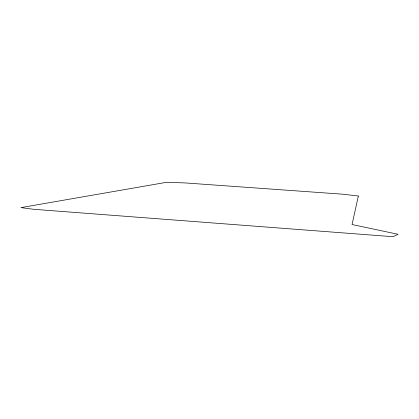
<?xml version="1.0" encoding="UTF-8"?>
<svg xmlns="http://www.w3.org/2000/svg" width="419" height="419" viewBox="0 0 419 419"><rect width="100%" height="100%" fill="white"/><g stroke="black" fill="none" stroke-linecap="round" stroke-linejoin="round"><path stroke-width="0.63" d="M358.355 196.013L352.054 224.511L398.05 234.289L393.012 236.709L33.661 209.291L20.95 207.615L166.636 182.291L185.208 182.93L342.752 194.201L358.355 196.013"/></g></svg>
